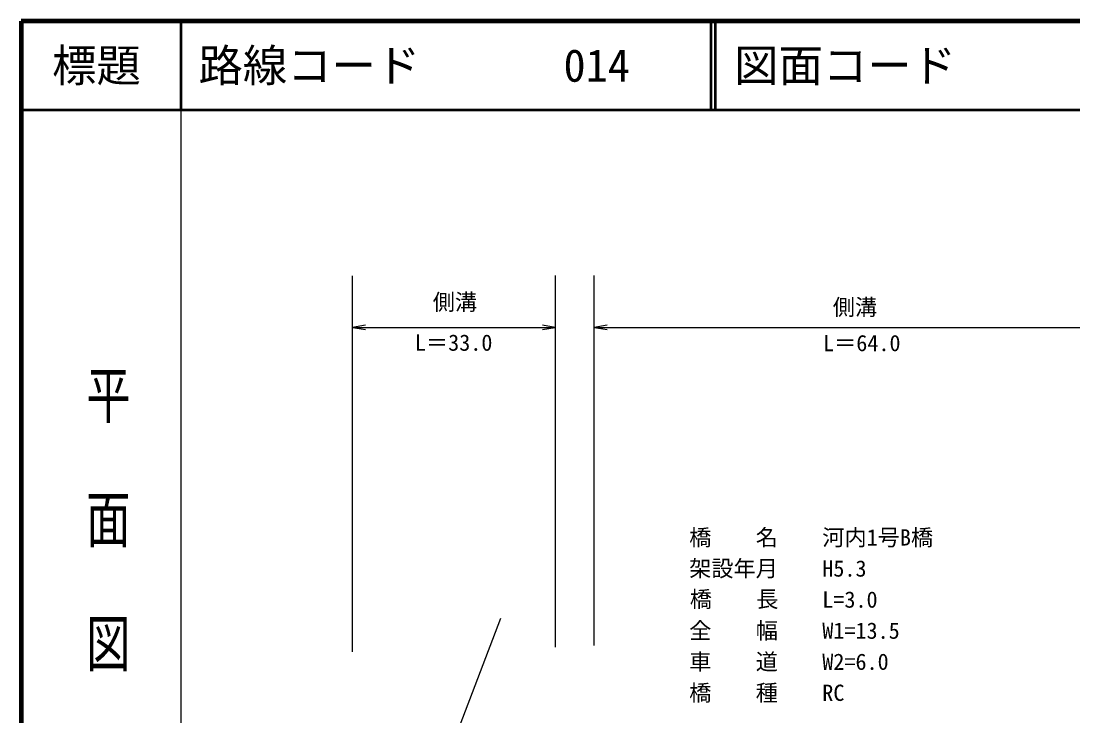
# Model space of a CAD drawing. Units: millimetres, scale not verified. Extents: x 40000 to 680000, y 20000 to 380000.
# Drawn here: x 40000 to 158560, y 301734 to 380000 of the extents above; entities that cross this region are included whole.
import ezdxf
from ezdxf.enums import TextEntityAlignment as Align

# ---------------------------------------------------------------- set-up
doc = ezdxf.new("R2010")
doc.units = ezdxf.units.MM
doc.header["$LTSCALE"] = 1000
for name, color, linetype, lineweight in [('M-BGD', 7, 'Continuous', 25), ('M-BMK-SRVR', 3, 'Continuous', 25), ('M-STR-STR3', 7, 'Continuous', 25), ('M-TTL', 2, 'Continuous', 140), ('M-TTL-BAND', 7, 'Continuous', 25), ('M-TTL-LINE', 7, 'Continuous', 50), ('M-TTL-TXT', 7, 'Continuous', 13)]:
    doc.layers.add(name, color=color, linetype=linetype, lineweight=lineweight)
doc.layers.add('M-STR-STR1', color=1, linetype='Continuous')
doc.styles.add('@ＭＳ ゴシック', font='')
doc.styles.add('ＭＳ ゴシック', font='')
doc.styles.get('@ＭＳ ゴシック').set_extended_font_data('@MS Gothic')
doc.styles.get('ＭＳ ゴシック').set_extended_font_data('MS Gothic')

# ---------------------------------------------------------------- blocks, each defined once
blk = doc.blocks.new('open_arrow')
at = {"color": 0, "linetype": 'Continuous', "lineweight": -2}
blk.add_lwpolyline([(7.5, 1.25), (0, 0), (7.5, -1.25)], dxfattribs=at)

msp = doc.modelspace()

# ---------------------------------------------------------------- linework, layer by layer
at = {"layer": 'M-BGD'}
for points, knots in [([(130370, 281496), (132390, 281622), (134411, 281749), (136434, 281974), (138668, 282222), (140906, 282590), (143016, 283312), (145093, 284022), (147046, 285076), (149010, 286094), (152674, 287995), (156374, 289775), (159927, 291821), (162494, 293298), (164984, 294914), (167419, 296637), (169330, 297989), (171208, 299406), (173286, 300436), (175425, 301498), (177775, 302149), (180149, 302604), (182532, 303061), (184939, 303320), (187253, 303928), (190304, 304731), (193194, 306142), (196164, 307300), (201104, 309226), (206266, 310453), (211335, 311875), (214960, 312892), (218536, 314008), (222292, 314765), (225210, 315353), (228236, 315724), (231082, 315247), (234865, 314613), (238330, 312482), (241799, 310551), (244175, 309228), (246553, 307999), (248541, 306216), (249832, 305059), (250958, 303669), (252395, 302724), (254186, 301546), (256460, 301061), (258656, 301039), (260641, 301018), (262562, 301376), (264464, 301828), (268829, 302865), (273092, 304396), (277429, 305423), (279373, 305883), (281333, 306243), (283321, 306719), (284710, 307052), (286113, 307443), (287270, 308193), (288483, 308979), (289424, 310160), (290511, 311198), (291174, 311832), (291892, 312412), (292691, 312789), (293661, 313247), (294751, 313406), (295873, 313555), (296943, 313697), (298042, 313830), (298879, 314380), (299621, 314867), (300157, 315682), (300647, 316502), (301256, 317521), (301793, 318549), (302591, 319330), (303374, 320096), (304407, 320625), (305420, 321157), (307613, 322309), (309708, 323478), (311895, 324509), (313163, 325106), (314461, 325657), (315789, 326152), (316946, 326585), (318126, 326975), (319336, 327147), (320332, 327289), (321348, 327283), (322364, 327277)], [0, 0, 0, 0, 1, 1, 1, 2, 2, 2, 3, 3, 3, 4, 4, 4, 5, 5, 5, 6, 6, 6, 7, 7, 7, 8, 8, 8, 9, 9, 9, 10, 10, 10, 11, 11, 11, 12, 12, 12, 13, 13, 13, 14, 14, 14, 15, 15, 15, 16, 16, 16, 17, 17, 17, 18, 18, 18, 19, 19, 19, 20, 20, 20, 21, 21, 21, 22, 22, 22, 23, 23, 23, 24, 24, 24, 25, 25, 25, 26, 26, 26, 27, 27, 27, 28, 28, 28, 29, 29, 29, 30, 30, 30, 31, 31, 31, 31]), ([(129781, 269861), (131651, 270402), (133521, 270943), (135429, 271287), (137671, 271692), (139965, 271825), (142214, 272206), (144736, 272634), (147200, 273375), (149635, 274185), (153109, 275341), (156523, 276640), (159883, 278072), (163623, 279667), (167296, 281429), (170908, 283302), (174306, 285064), (177650, 286925), (181014, 288744), (184980, 290887), (188973, 292972), (193029, 294963), (195962, 296403), (198927, 297795), (202005, 298851), (205204, 299948), (208525, 300682), (211829, 301466), (215572, 302353), (219293, 303303), (222995, 304293), (225552, 304976), (228100, 305678), (230699, 306271), (232586, 306702), (234501, 307075), (236424, 307049), (237997, 307027), (239577, 306738), (241088, 306271), (243462, 305539), (245667, 304371), (247802, 303091), (249394, 302136), (250947, 301119), (252608, 300335), (254588, 299400), (256721, 298797), (258854, 298194)], [0, 0, 0, 0, 1, 1, 1, 2, 2, 2, 3, 3, 3, 4, 4, 4, 5, 5, 5, 6, 6, 6, 7, 7, 7, 8, 8, 8, 9, 9, 9, 10, 10, 10, 11, 11, 11, 12, 12, 12, 13, 13, 13, 14, 14, 14, 15, 15, 15, 16, 16, 16, 16])]:
    msp.add_open_spline(points, degree=3, knots=knots, dxfattribs=at)
at = {"layer": 'M-BMK-SRVR'}
msp.add_line((94030, 312715), (89166, 299889), dxfattribs=at)
at = {"layer": 'M-STR-STR3'}
for p, q in [((77373, 308960), (77373, 351318)), ((100219, 309472), (100219, 351356)), ((104613, 309666), (104613, 351356)), ((77373, 345493), (100210, 345493)), ((104603, 345493), (165177, 345493))]:
    msp.add_line(p, q, dxfattribs=at)
at = {"layer": 'M-TTL'}
for p, q in [((40000, 380000), (40000, 20000)), ((680000, 380000), (40000, 380000))]:
    msp.add_line(p, q, dxfattribs=at)
at = {"layer": 'M-TTL-BAND'}
msp.add_line((58000, 370000), (58000, 20000), dxfattribs=at)
at = {"layer": 'M-TTL-LINE'}
for p, q in [((58000, 380000), (58000, 370000)), ((117750, 380000), (117750, 370000)), ((118250, 380000), (118250, 370000)), ((40000, 370000), (680000, 370000))]:
    msp.add_line(p, q, dxfattribs=at)

# ---------------------------------------------------------------- block references
at = {"layer": 'M-STR-STR3', "xscale": 193, "yscale": 193}
for p in [(77373, 345493), (104603, 345493)]:
    msp.add_blockref('open_arrow', p, dxfattribs=at)
at = {"layer": 'M-STR-STR3', "xscale": 193, "yscale": 193, "rotation": 180}
msp.add_blockref('open_arrow', (100210, 345493), dxfattribs=at)

# ---------------------------------------------------------------- texts
at = {"layer": 'M-STR-STR1', "style": 'ＭＳ ゴシック'}
for s, p in [('橋\u3000\u3000名', (115305, 320376)), ('河内1号B橋', (130305, 320376)), ('架設年月', (115305, 316876)), ('H5.3', (130305, 316876)), ('橋\u3000  長', (115373, 313427)), ('L=3.0', (130305, 313376)), ('全\u3000\u3000幅', (115305, 309876)), ('W1=13.5', (130305, 309876)), ('車\u3000\u3000道', (115305, 306376)), ('W2=6.0', (130305, 306376)), ('橋\u3000\u3000種', (115305, 302876)), ('RC', (130305, 302876))]:
    msp.add_text(s, height=1833, dxfattribs=at).set_placement(p, align=Align.BOTTOM_LEFT)
at = {"layer": 'M-STR-STR3', "style": 'ＭＳ ゴシック'}
for s, p in [('側溝', (86403, 346889)), ('側溝', (131490, 346315)), ('L＝33.0', (84392, 342316)), ('L＝64.0', (130390, 342267))]:
    msp.add_text(s, height=1833, dxfattribs=at).set_placement(p, align=Align.BOTTOM_LEFT)
at = {"layer": 'M-TTL-BAND', "style": '@ＭＳ ゴシック', "width": 1.4}
msp.add_text('平  面  図', height=3666, rotation=270, dxfattribs=at).set_placement((49777, 306475), align=Align.MIDDLE_RIGHT)
at = {"layer": 'M-TTL-TXT', "style": 'ＭＳ ゴシック'}
msp.add_text('標題', height=3666, dxfattribs=at).set_placement((48500, 375000), align=Align.MIDDLE_CENTER)
for s, p in [('路線コード', (60000, 375000)), ('図面コード', (120380, 375000)), ('014', (101142, 375000))]:
    msp.add_text(s, height=3666, dxfattribs=at).set_placement(p, align=Align.MIDDLE_LEFT)

doc.saveas('drawing.dxf')
